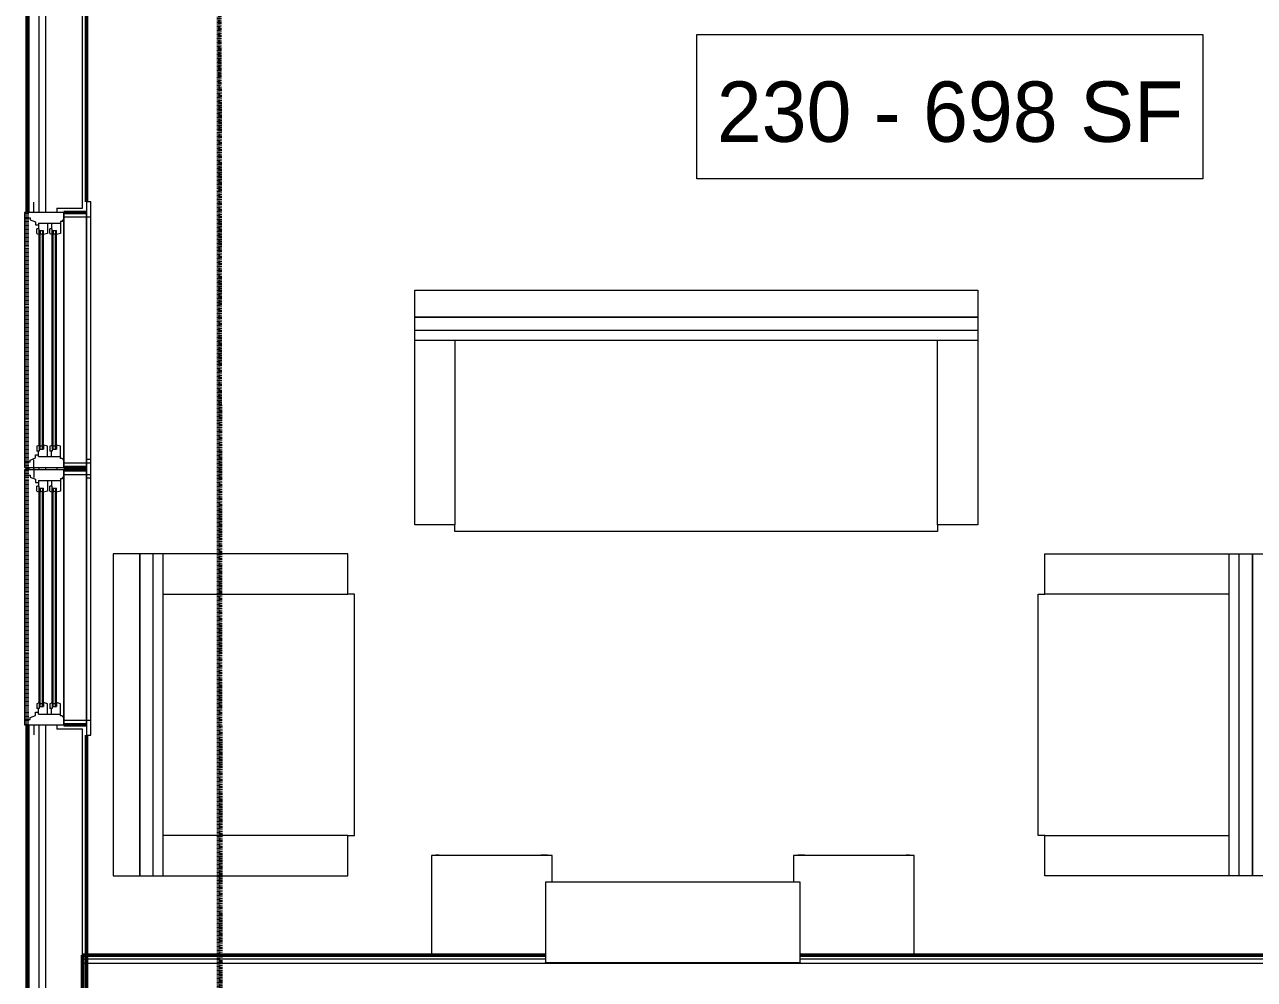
# Model space of a CAD drawing. Header units: inches. Extents: x -4217 to -1814, y 9706 to 12425.
# Drawn here: x -3861.1 to -3677.6, y 10550.8 to 10693.2 of the extents above; entities that cross this region are included whole.
import ezdxf

# ---------------------------------------------------------------- set-up
doc = ezdxf.new("R2010")
doc.units = ezdxf.units.IN
doc.header["$MEASUREMENT"] = 0
doc.linetypes.add('Dash 1_16_', pattern=[0.125, 0.0625, -0.0625])
doc.linetypes.add('Double Dash 3_8_', pattern=[1, 0.375, -0.125, 0.125, -0.125, 0.125, -0.125])
for name, color, linetype, lineweight in [('A-ANNO-DIMS', 211, 'Continuous', 9), ('A-ANNO-DIMS-96', 211, 'Continuous', 9), ('A-AREA-IDEN', 2, 'Continuous', 9), ('A-GLAZ-3', 7, 'Continuous', 9), ('A-GLAZ-4', 50, 'Continuous', 20), ('A-WALL', 113, 'Continuous', 13), ('A-WALL-3', 250, 'Continuous', 50), ('A-WALL-4', 10, 'Continuous', 13), ('C-PROP-LINE-1', 250, 'Double Dash 3_8_', 50), ('C-PROP-LINE-2', 91, 'Dash 1_16_', 50), ('I-FURN', 30, 'Continuous', 9), ('I-FURN-1', 7, 'Continuous', 9), ('I-WALL-3', 2, 'Continuous', 50)]:
    doc.layers.add(name, color=color, linetype=linetype, lineweight=lineweight)
doc.styles.add('Century Gothic', font='ufonts.com_century-gothic.ttf', dxfattribs={"height": 9})
doc.dimstyles.new('OD__1_8__Tol__', dxfattribs={"dimscale": 12, "dimtxt": 9.397514, "dimasz": 1, "dimexe": 0.75, "dimexo": 0.5, "dimgap": 0.125, "dimtad": 1, "dimdec": 3, "dimrnd": 0.125, "dimzin": 3, "dimdsep": 46, "dimlunit": 4, "dimtxsty": 'Century Gothic', "dimblk1": 'OBLIQUE', "dimblk2": 'OBLIQUE', "dimsah": 1, "dimcen": 0.09, "dimdle": 0.75, "dimazin": 0, "dimtfac": 1, "dimtdec": 4, "dimtix": 1, "dimtmove": 0, "dimatfit": 3, "dimfxl": 1, "dimtvp": 1, "dimtfill": 1, "dimfrac": 2, "dimtolj": 1, "dimtzin": 0, "dimarcsym": 2})

# ---------------------------------------------------------------- blocks, each defined once
blk = doc.blocks.new('DIMBLOCK7-FLOOR PLAN - 2ND FLOOR')
at = {"layer": 'A-ANNO-DIMS-96'}
for p, q in [((-4043.68, 9973.94), (-4043.68, 12124.84)), ((-3862.29, 12115.84), (-4052.68, 12115.84)), ((-4043.68, 12115.84), (-3862.29, 12115.84)), ((-3862.29, 9982.94), (-4052.68, 9982.94)), ((-4043.68, 9982.94), (-3862.29, 9982.94))]:
    blk.add_line(p, q, dxfattribs=at)
at = {"layer": 'A-ANNO-DIMS-96', "lineweight": 50}
for p, q in [((-4043.68, 12115.84), (-4049.68, 12121.84)), ((-4043.68, 12115.84), (-4037.68, 12109.84)), ((-4043.68, 9982.94), (-4049.68, 9988.94)), ((-4043.68, 9982.94), (-4037.68, 9976.94))]:
    blk.add_line(p, q, dxfattribs=at)
at = {"layer": 'A-ANNO-DIMS-96', "color": 0, "insert": (-4056.71, 11015.16), "char_height": 9, "width": 82.1611, "attachment_point": 1, "rotation": 90, "line_spacing_factor": 0.984502, "style": 'Century Gothic', "bg_fill": 3, "box_fill_scale": 1.25, "bg_fill_color": 256, "bg_fill_true_color": 13158600, "bg_fill_transparency": 0}
blk.add_mtext('177\' - 8 7/8"', dxfattribs=at)
blk = doc.blocks.new('_Oblique')
at = {"color": 0, "linetype": 'ByBlock', "lineweight": -2}
blk.add_line((-0.5, -0.5), (0.5, 0.5), dxfattribs=at)

msp = doc.modelspace()

# ---------------------------------------------------------------- linework, layer by layer
at = {"layer": 'A-AREA-IDEN', "flags": 128}
msp.add_lwpolyline([(-3760.83423, 10691.72169), (-3685.32872, 10691.72169), (-3685.32872, 10670.22562), (-3760.83423, 10670.22562)], close=True, dxfattribs=at)
at = {"layer": 'A-GLAZ-3'}
for p, q in [((-3851.84874, 10666.76361), (-3851.84874, 10625.61518)), ((-3851.22374, 10666.76361), (-3851.84874, 10666.76361)), ((-3851.22374, 10625.61518), (-3851.22374, 10666.76361)), ((-3855.22374, 10665.13861), (-3855.22374, 10627.24018)), ((-3851.84874, 10665.13861), (-3855.22374, 10665.13861)), ((-3851.84874, 10627.24018), (-3851.84874, 10665.13861)), ((-3855.22374, 10664.51361), (-3851.84874, 10664.51361)), ((-3851.84874, 10664.51361), (-3851.22374, 10664.51361)), ((-3851.84874, 10628.36361), (-3851.84874, 10587.21518)), ((-3851.22374, 10628.36361), (-3851.84874, 10628.36361)), ((-3851.22374, 10587.21518), (-3851.22374, 10628.36361)), ((-3855.22374, 10627.86518), (-3851.84874, 10627.86518)), ((-3855.22374, 10627.24018), (-3851.84874, 10627.24018)), ((-3855.22374, 10626.73861), (-3855.22374, 10588.84018)), ((-3851.84874, 10626.73861), (-3855.22374, 10626.73861)), ((-3851.84874, 10627.86518), (-3851.22374, 10627.86518)), ((-3851.84874, 10588.84018), (-3851.84874, 10626.73861)), ((-3855.22374, 10626.11361), (-3851.84874, 10626.11361)), ((-3851.84874, 10626.11361), (-3851.22374, 10626.11361)), ((-3851.84874, 10625.61518), (-3851.22374, 10625.61518)), ((-3855.22374, 10589.46518), (-3851.84874, 10589.46518)), ((-3855.22374, 10588.84018), (-3851.84874, 10588.84018)), ((-3851.84874, 10589.46518), (-3851.22374, 10589.46518)), ((-3851.84874, 10587.21518), (-3851.22374, 10587.21518))]:
    msp.add_line(p, q, dxfattribs=at)
at = {"layer": 'A-GLAZ-4'}
for p, q in [((-3855.22374, 10627.17768), (-3855.22374, 10665.20111)), ((-3855.22374, 10588.77768), (-3855.22374, 10626.80111))]:
    msp.add_line(p, q, dxfattribs=at)
at = {"layer": 'A-WALL'}
for p, q in [((-3783.41204, 10553.8144), (-3852.47374, 10553.8144)), ((-3783.41204, 10553.1894), (-3852.47374, 10553.1894)), ((-3555.18063, 10553.8144), (-3745.41204, 10553.8144)), ((-3555.18063, 10553.1894), (-3745.41204, 10553.1894))]:
    msp.add_line(p, q, dxfattribs=at)
at = {"layer": 'A-WALL-3'}
for p, q in [((-3851.84874, 10666.76361), (-3851.84874, 10708.8019)), ((-3855.22374, 10665.20111), (-3851.84874, 10665.20111)), ((-3851.84874, 10627.17768), (-3855.22374, 10627.17768)), ((-3855.22374, 10626.80111), (-3851.84874, 10626.80111)), ((-3851.84874, 10588.77768), (-3855.22374, 10588.77768)), ((-3851.84874, 10474.57611), (-3851.84874, 10587.21518))]:
    msp.add_line(p, q, dxfattribs=at)
at = {"layer": 'A-WALL-4'}
for p, q in [((-3852.47374, 10665.82611), (-3852.47374, 10708.1769)), ((-3852.47374, 10473.63861), (-3852.47374, 10588.15268))]:
    msp.add_line(p, q, dxfattribs=at)
at = {"layer": 'C-PROP-LINE-1'}
msp.add_line((-3833.41046, 12088.68951), (-3830.99429, 9768.08086), dxfattribs=at)
at = {"layer": 'C-PROP-LINE-2'}
msp.add_line((-3832.16202, 10010.0894), (-3832.16202, 12088.5894), dxfattribs=at)
at = {"layer": 'I-FURN'}
for p, q in [((-3718.90177, 10649.5894), (-3802.90177, 10649.5894)), ((-3802.90177, 10646.0894), (-3802.90177, 10649.5894)), ((-3802.90177, 10649.5894), (-3718.90177, 10649.5894)), ((-3718.90177, 10649.5894), (-3718.90177, 10646.0894)), ((-3718.90177, 10647.5894), (-3802.90177, 10647.5894)), ((-3802.90177, 10618.5894), (-3802.90177, 10646.0894)), ((-3718.90177, 10646.0894), (-3802.90177, 10646.0894)), ((-3796.90177, 10646.0894), (-3796.90177, 10618.5894)), ((-3724.90177, 10618.5894), (-3724.90177, 10646.0894)), ((-3718.90177, 10646.0894), (-3718.90177, 10618.5894)), ((-3796.90177, 10618.5894), (-3802.90177, 10618.5894)), ((-3796.90177, 10617.5894), (-3796.90177, 10618.5894)), ((-3724.90177, 10617.5894), (-3796.90177, 10617.5894)), ((-3724.90177, 10618.5894), (-3724.90177, 10617.5894)), ((-3718.90177, 10618.5894), (-3724.90177, 10618.5894)), ((-3843.90177, 10566.2644), (-3843.90177, 10614.2644)), ((-3843.90177, 10614.2644), (-3843.90177, 10566.2644)), ((-3840.40177, 10614.2644), (-3843.90177, 10614.2644)), ((-3841.90177, 10566.2644), (-3841.90177, 10614.2644)), ((-3812.90177, 10614.2644), (-3840.40177, 10614.2644)), ((-3840.40177, 10566.2644), (-3840.40177, 10614.2644)), ((-3812.90177, 10608.2644), (-3812.90177, 10614.2644)), ((-3708.90177, 10614.2644), (-3681.40177, 10614.2644)), ((-3708.90177, 10608.2644), (-3708.90177, 10614.2644)), ((-3681.40177, 10614.2644), (-3677.90177, 10614.2644)), ((-3681.40177, 10566.2644), (-3681.40177, 10614.2644)), ((-3679.90177, 10566.2644), (-3679.90177, 10614.2644)), ((-3677.90177, 10566.2644), (-3677.90177, 10614.2644)), ((-3677.90177, 10614.2644), (-3677.90177, 10566.2644)), ((-3840.40177, 10608.2644), (-3812.90177, 10608.2644)), ((-3811.90177, 10608.2644), (-3812.90177, 10608.2644)), ((-3811.90177, 10572.2644), (-3811.90177, 10608.2644)), ((-3709.90177, 10608.2644), (-3708.90177, 10608.2644)), ((-3709.90177, 10572.2644), (-3709.90177, 10608.2644)), ((-3681.40177, 10608.2644), (-3708.90177, 10608.2644)), ((-3812.90177, 10572.2644), (-3840.40177, 10572.2644)), ((-3812.90177, 10572.2644), (-3811.90177, 10572.2644)), ((-3812.90177, 10566.2644), (-3812.90177, 10572.2644)), ((-3708.90177, 10572.2644), (-3709.90177, 10572.2644)), ((-3708.90177, 10572.2644), (-3681.40177, 10572.2644)), ((-3708.90177, 10566.2644), (-3708.90177, 10572.2644)), ((-3843.90177, 10566.2644), (-3840.40177, 10566.2644)), ((-3840.40177, 10566.2644), (-3812.90177, 10566.2644)), ((-3681.40177, 10566.2644), (-3708.90177, 10566.2644)), ((-3677.90177, 10566.2644), (-3681.40177, 10566.2644))]:
    msp.add_line(p, q, dxfattribs=at)
at = {"layer": 'I-FURN-1'}
for p, q in [((-3802.90177, 10649.5894), (-3802.90177, 10653.5894)), ((-3802.90177, 10653.5894), (-3718.90177, 10653.5894)), ((-3718.90177, 10653.5894), (-3718.90177, 10649.5894)), ((-3847.90177, 10614.2644), (-3847.90177, 10566.2644)), ((-3843.90177, 10614.2644), (-3847.90177, 10614.2644)), ((-3677.90177, 10614.2644), (-3673.90177, 10614.2644)), ((-3782.41204, 10569.3144), (-3800.41204, 10569.3144)), ((-3800.41204, 10569.3144), (-3800.41204, 10554.4394)), ((-3799.26242, 10569.34545), (-3799.75153, 10569.34545)), ((-3799.26242, 10569.31431), (-3799.26242, 10569.34545)), ((-3783.07494, 10569.3462), (-3784.06941, 10569.3462)), ((-3784.06941, 10569.3462), (-3784.06941, 10569.31431)), ((-3783.07494, 10569.31431), (-3783.07494, 10569.3462)), ((-3782.41204, 10565.3144), (-3782.41204, 10569.3144)), ((-3728.41204, 10569.3144), (-3746.41204, 10569.3144)), ((-3746.41204, 10569.3144), (-3746.41204, 10565.3144)), ((-3745.74913, 10569.3462), (-3745.74913, 10569.31431)), ((-3744.75466, 10569.3462), (-3745.74913, 10569.3462)), ((-3744.75466, 10569.31431), (-3744.75466, 10569.3462)), ((-3729.07254, 10569.34545), (-3729.56165, 10569.34545)), ((-3729.56165, 10569.34545), (-3729.56165, 10569.31431)), ((-3728.41204, 10554.4394), (-3728.41204, 10569.3144)), ((-3847.90177, 10566.2644), (-3843.90177, 10566.2644)), ((-3673.90177, 10566.2644), (-3677.90177, 10566.2644)), ((-3745.41204, 10565.3144), (-3783.41204, 10565.3144)), ((-3783.41204, 10565.3144), (-3783.41204, 10553.3144)), ((-3745.41204, 10553.3144), (-3745.41204, 10565.3144)), ((-3783.41204, 10553.3144), (-3745.41204, 10553.3144)), ((-3783.41204, 10553.1894), (-3783.41204, 10553.3144)), ((-3783.41204, 10553.3144), (-3745.41204, 10553.3144)), ((-3745.41204, 10553.1894), (-3783.41204, 10553.1894)), ((-3745.41204, 10553.3144), (-3745.41204, 10553.1894))]:
    msp.add_line(p, q, dxfattribs=at)
at = {"layer": 'I-WALL-3'}
for p, q in [((-3783.41204, 10554.4394), (-3852.47374, 10554.4394)), ((-3852.47374, 10554.4394), (-3852.47374, 10545.9394)), ((-3555.18063, 10554.4394), (-3745.41204, 10554.4394))]:
    msp.add_line(p, q, dxfattribs=at)

# ---------------------------------------------------------------- texts
at = {"layer": 'A-AREA-IDEN', "insert": (-3757.83423, 10684.72169), "char_height": 9, "width": 83.931, "attachment_point": 1, "style": 'Century Gothic'}
msp.add_mtext('230 - 698 SF', dxfattribs=at)

# ---------------------------------------------------------------- dimensions: what is measured, and where the dimension line sits
at = {"layer": 'A-ANNO-DIMS'}
dim = msp.add_linear_dim(base=(-4043.67756, 12115.8394), p1=(-3856.28624, 9982.9394), p2=(-3856.28624, 12115.8394), angle=90, dimstyle='OD__1_8__Tol__', override={"dimpost": '<>', "dimfxl": 2132.9}, dxfattribs=at)
dim.commit()
dim.dimension.update_dxf_attribs({"geometry": 'DIMBLOCK7-FLOOR PLAN - 2ND FLOOR', "text_midpoint": (-4050.40257, 11049.3894)})

# ---------------------------------------------------------------- next in the draw order: linework, layer by layer
at = {"layer": 'A-GLAZ-3'}
for p, q in [((-3858.91124, 10630.49018), (-3858.91124, 10661.88861)), ((-3858.78624, 10662.48236), (-3858.78624, 10661.88861)), ((-3858.78624, 10662.01361), (-3858.41124, 10662.01361)), ((-3858.78624, 10630.49018), (-3858.78624, 10661.88861)), ((-3858.41124, 10662.48236), (-3858.41124, 10661.88861)), ((-3858.41124, 10630.49018), (-3858.41124, 10661.88861)), ((-3858.28624, 10630.49018), (-3858.28624, 10661.88861)), ((-3856.97374, 10630.49018), (-3856.97374, 10661.88861)), ((-3856.84874, 10662.48236), (-3856.84874, 10661.88861)), ((-3856.84874, 10662.01361), (-3856.47374, 10662.01361)), ((-3856.84874, 10630.49018), (-3856.84874, 10661.88861)), ((-3856.47374, 10662.48236), (-3856.47374, 10661.88861)), ((-3856.47374, 10630.49018), (-3856.47374, 10661.88861)), ((-3856.34874, 10630.49018), (-3856.34874, 10661.88861)), ((-3858.78624, 10629.89643), (-3858.78624, 10630.49018)), ((-3858.78624, 10630.36518), (-3858.41124, 10630.36518)), ((-3858.41124, 10629.89643), (-3858.41124, 10630.49018)), ((-3856.84874, 10629.89643), (-3856.84874, 10630.49018)), ((-3856.84874, 10630.36518), (-3856.47374, 10630.36518)), ((-3856.47374, 10629.89643), (-3856.47374, 10630.49018)), ((-3858.91124, 10592.09018), (-3858.91124, 10623.48861)), ((-3858.78624, 10624.08236), (-3858.78624, 10623.48861)), ((-3858.78624, 10623.61361), (-3858.41124, 10623.61361)), ((-3858.78624, 10592.09018), (-3858.78624, 10623.48861)), ((-3858.41124, 10624.08236), (-3858.41124, 10623.48861)), ((-3858.41124, 10592.09018), (-3858.41124, 10623.48861)), ((-3858.28624, 10592.09018), (-3858.28624, 10623.48861)), ((-3856.97374, 10592.09018), (-3856.97374, 10623.48861)), ((-3856.84874, 10624.08236), (-3856.84874, 10623.48861)), ((-3856.84874, 10623.61361), (-3856.47374, 10623.61361)), ((-3856.84874, 10592.09018), (-3856.84874, 10623.48861)), ((-3856.47374, 10624.08236), (-3856.47374, 10623.48861)), ((-3856.47374, 10592.09018), (-3856.47374, 10623.48861)), ((-3856.34874, 10592.09018), (-3856.34874, 10623.48861)), ((-3858.78624, 10591.49643), (-3858.78624, 10592.09018)), ((-3858.78624, 10591.96518), (-3858.41124, 10591.96518)), ((-3858.41124, 10591.49643), (-3858.41124, 10592.09018)), ((-3856.84874, 10591.49643), (-3856.84874, 10592.09018)), ((-3856.84874, 10591.96518), (-3856.47374, 10591.96518)), ((-3856.47374, 10591.49643), (-3856.47374, 10592.09018))]:
    msp.add_line(p, q, dxfattribs=at)
at = {"layer": 'A-GLAZ-4'}
for p, q in [((-3859.72374, 10665.20111), (-3859.72374, 10666.70111)), ((-3861.09874, 10665.20111), (-3861.09874, 10627.17768)), ((-3855.22374, 10665.20111), (-3861.09874, 10665.20111)), ((-3861.09874, 10664.38861), (-3860.28624, 10664.38861)), ((-3860.28624, 10664.38861), (-3860.28624, 10664.11393)), ((-3860.28624, 10664.11393), (-3859.47374, 10663.79486)), ((-3859.47374, 10663.79486), (-3859.47374, 10663.32611)), ((-3859.47374, 10663.32611), (-3859.03624, 10663.32611)), ((-3859.03624, 10663.60736), (-3859.03624, 10662.76361)), ((-3859.03624, 10663.60736), (-3855.72374, 10663.60736)), ((-3857.66124, 10663.60736), (-3857.66124, 10662.04486)), ((-3857.09874, 10663.60736), (-3857.09874, 10662.76361)), ((-3855.5039, 10663.85736), (-3855.72374, 10663.85736)), ((-3855.72374, 10663.85736), (-3855.72374, 10662.04486)), ((-3855.5039, 10663.85736), (-3855.22374, 10664.19125)), ((-3859.25499, 10662.04486), (-3859.25499, 10662.76361)), ((-3858.91124, 10662.76361), (-3859.25499, 10662.76361)), ((-3859.25499, 10662.04486), (-3858.91124, 10661.89174)), ((-3858.91124, 10661.89174), (-3858.91124, 10662.76361)), ((-3858.91124, 10662.48236), (-3858.28624, 10662.48236)), ((-3858.28624, 10661.88861), (-3858.28624, 10662.48236)), ((-3857.66124, 10662.04486), (-3858.28624, 10661.88861)), ((-3857.31749, 10662.04486), (-3857.31749, 10662.76361)), ((-3856.97374, 10662.76361), (-3857.31749, 10662.76361)), ((-3857.31749, 10662.04486), (-3856.97374, 10661.89174)), ((-3856.97374, 10661.89174), (-3856.97374, 10662.76361)), ((-3856.97374, 10662.48236), (-3856.34874, 10662.48236)), ((-3856.34874, 10661.88861), (-3856.34874, 10662.48236)), ((-3855.72374, 10662.04486), (-3856.34874, 10661.88861)), ((-3859.25499, 10630.33393), (-3858.91124, 10630.48705)), ((-3859.25499, 10630.33393), (-3859.25499, 10629.61518)), ((-3858.91124, 10630.48705), (-3858.91124, 10629.61518)), ((-3858.28624, 10630.49018), (-3858.28624, 10629.89643)), ((-3857.66124, 10630.33393), (-3858.28624, 10630.49018)), ((-3857.66124, 10628.77143), (-3857.66124, 10630.33393)), ((-3857.31749, 10630.33393), (-3856.97374, 10630.48705)), ((-3857.31749, 10630.33393), (-3857.31749, 10629.61518)), ((-3856.97374, 10630.48705), (-3856.97374, 10629.61518)), ((-3856.34874, 10630.49018), (-3856.34874, 10629.89643)), ((-3855.72374, 10630.33393), (-3856.34874, 10630.49018)), ((-3855.72374, 10628.52143), (-3855.72374, 10630.33393)), ((-3860.28624, 10628.26486), (-3859.47374, 10628.58393)), ((-3860.28624, 10627.99018), (-3860.28624, 10628.26486)), ((-3859.72374, 10626.80111), (-3859.72374, 10628.30111)), ((-3859.47374, 10629.05268), (-3859.03624, 10629.05268)), ((-3859.47374, 10628.58393), (-3859.47374, 10629.05268)), ((-3858.91124, 10629.61518), (-3859.25499, 10629.61518)), ((-3859.03624, 10628.77143), (-3859.03624, 10629.61518)), ((-3859.03624, 10628.77143), (-3855.72374, 10628.77143)), ((-3858.91124, 10629.89643), (-3858.28624, 10629.89643)), ((-3856.97374, 10629.61518), (-3857.31749, 10629.61518)), ((-3857.09874, 10628.77143), (-3857.09874, 10629.61518)), ((-3856.97374, 10629.89643), (-3856.34874, 10629.89643)), ((-3855.5039, 10628.52143), (-3855.72374, 10628.52143)), ((-3855.5039, 10628.52143), (-3855.22374, 10628.18755)), ((-3861.09874, 10627.99018), (-3860.28624, 10627.99018)), ((-3861.09874, 10627.17768), (-3855.22374, 10627.17768)), ((-3861.09874, 10626.80111), (-3861.09874, 10588.77768)), ((-3855.22374, 10626.80111), (-3861.09874, 10626.80111)), ((-3859.72374, 10627.17768), (-3859.72374, 10625.67768)), ((-3861.09874, 10625.98861), (-3860.28624, 10625.98861)), ((-3860.28624, 10625.98861), (-3860.28624, 10625.71393)), ((-3860.28624, 10625.71393), (-3859.47374, 10625.39486)), ((-3859.47374, 10625.39486), (-3859.47374, 10624.92611)), ((-3859.47374, 10624.92611), (-3859.03624, 10624.92611)), ((-3859.03624, 10625.20736), (-3859.03624, 10624.36361)), ((-3859.03624, 10625.20736), (-3855.72374, 10625.20736)), ((-3857.66124, 10625.20736), (-3857.66124, 10623.64486)), ((-3857.09874, 10625.20736), (-3857.09874, 10624.36361)), ((-3855.5039, 10625.45736), (-3855.72374, 10625.45736)), ((-3855.72374, 10625.45736), (-3855.72374, 10623.64486)), ((-3855.5039, 10625.45736), (-3855.22374, 10625.79125)), ((-3859.25499, 10623.64486), (-3859.25499, 10624.36361)), ((-3858.91124, 10624.36361), (-3859.25499, 10624.36361)), ((-3859.25499, 10623.64486), (-3858.91124, 10623.49174)), ((-3858.91124, 10623.49174), (-3858.91124, 10624.36361)), ((-3858.91124, 10624.08236), (-3858.28624, 10624.08236)), ((-3858.28624, 10623.48861), (-3858.28624, 10624.08236)), ((-3857.66124, 10623.64486), (-3858.28624, 10623.48861)), ((-3857.31749, 10623.64486), (-3857.31749, 10624.36361)), ((-3856.97374, 10624.36361), (-3857.31749, 10624.36361)), ((-3857.31749, 10623.64486), (-3856.97374, 10623.49174)), ((-3856.97374, 10623.49174), (-3856.97374, 10624.36361)), ((-3856.97374, 10624.08236), (-3856.34874, 10624.08236)), ((-3856.34874, 10623.48861), (-3856.34874, 10624.08236)), ((-3855.72374, 10623.64486), (-3856.34874, 10623.48861)), ((-3859.25499, 10591.93393), (-3858.91124, 10592.08705)), ((-3859.25499, 10591.93393), (-3859.25499, 10591.21518)), ((-3858.91124, 10592.08705), (-3858.91124, 10591.21518)), ((-3858.91124, 10591.49643), (-3858.28624, 10591.49643)), ((-3858.28624, 10592.09018), (-3858.28624, 10591.49643)), ((-3857.66124, 10591.93393), (-3858.28624, 10592.09018)), ((-3857.66124, 10590.37143), (-3857.66124, 10591.93393)), ((-3857.31749, 10591.93393), (-3856.97374, 10592.08705)), ((-3857.31749, 10591.93393), (-3857.31749, 10591.21518)), ((-3856.97374, 10592.08705), (-3856.97374, 10591.21518)), ((-3856.97374, 10591.49643), (-3856.34874, 10591.49643)), ((-3856.34874, 10592.09018), (-3856.34874, 10591.49643)), ((-3855.72374, 10591.93393), (-3856.34874, 10592.09018)), ((-3855.72374, 10590.12143), (-3855.72374, 10591.93393)), ((-3861.09874, 10589.59018), (-3860.28624, 10589.59018)), ((-3860.28624, 10589.86486), (-3859.47374, 10590.18393)), ((-3860.28624, 10589.59018), (-3860.28624, 10589.86486)), ((-3859.47374, 10590.65268), (-3859.03624, 10590.65268)), ((-3859.47374, 10590.18393), (-3859.47374, 10590.65268)), ((-3858.91124, 10591.21518), (-3859.25499, 10591.21518)), ((-3859.03624, 10590.37143), (-3859.03624, 10591.21518)), ((-3859.03624, 10590.37143), (-3855.72374, 10590.37143)), ((-3856.97374, 10591.21518), (-3857.31749, 10591.21518)), ((-3857.09874, 10590.37143), (-3857.09874, 10591.21518)), ((-3855.5039, 10590.12143), (-3855.72374, 10590.12143)), ((-3855.5039, 10590.12143), (-3855.22374, 10589.78755)), ((-3861.09874, 10588.77768), (-3855.22374, 10588.77768)), ((-3859.72374, 10588.77768), (-3859.72374, 10587.27768))]:
    msp.add_line(p, q, dxfattribs=at)
at = {"layer": 'A-WALL-3'}
for p, q in [((-3860.72374, 10703.79018), (-3860.72374, 10665.20111)), ((-3860.72374, 10627.17768), (-3860.72374, 10626.80111)), ((-3860.72374, 10588.77768), (-3860.72374, 10473.01361))]:
    msp.add_line(p, q, dxfattribs=at)
at = {"layer": 'A-WALL-4'}
for p, q in [((-3857.97374, 10708.8019), (-3857.97374, 10665.20111)), ((-3860.47374, 10702.04018), (-3860.47374, 10665.20111)), ((-3858.97374, 10702.04018), (-3858.97374, 10665.20111)), ((-3856.28624, 10665.82611), (-3856.28624, 10665.20111)), ((-3856.28624, 10665.82611), (-3852.47374, 10665.82611)), ((-3860.47374, 10627.17768), (-3860.47374, 10626.80111)), ((-3858.97374, 10627.17768), (-3858.97374, 10626.80111)), ((-3857.97374, 10627.17768), (-3857.97374, 10626.80111)), ((-3856.28624, 10627.17768), (-3856.28624, 10626.80111)), ((-3860.47374, 10588.77768), (-3860.47374, 10473.01361)), ((-3858.97374, 10588.77768), (-3858.97374, 10473.01361)), ((-3857.97374, 10588.77768), (-3857.97374, 10473.01361)), ((-3856.28624, 10588.77768), (-3856.28624, 10588.15268)), ((-3852.47374, 10588.15268), (-3856.28624, 10588.15268))]:
    msp.add_line(p, q, dxfattribs=at)
at = {"layer": 'C-PROP-LINE-2'}
msp.add_line((-3860.72374, 9980.1894), (-3860.72374, 11434.3894), dxfattribs=at)

doc.saveas('drawing.dxf')
